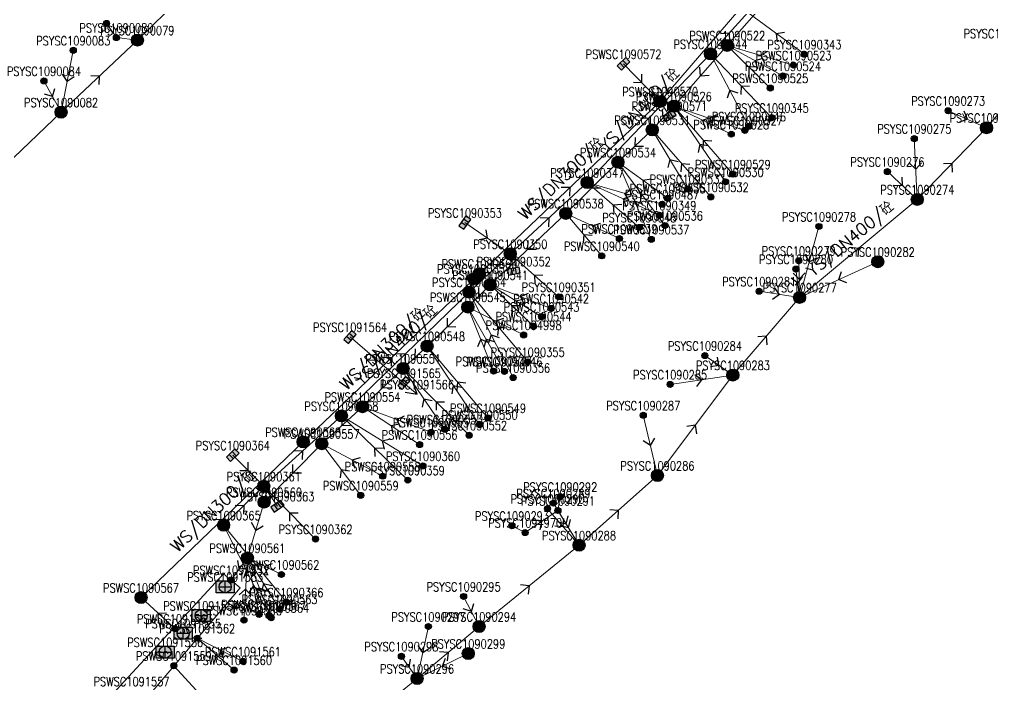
# Model space of a CAD drawing. Extents: x 3276 to 4026, y 1643 to 2176.
# Drawn here: x 3645.5 to 3726.6, y 1943.6 to 1999 of the extents above; entities that cross this region are included whole.
import ezdxf
from ezdxf.enums import TextEntityAlignment as Align

# ---------------------------------------------------------------- set-up
doc = ezdxf.new("R2010")
doc.units = 0
doc.linetypes.add('PLine1', pattern=[200, 100, 100])
doc.linetypes.add('PLine2', pattern=[200, 100, 100])
doc.layers.get('0').update_dxf_attribs({"linetype": 'CONTINUOUS'})
for name, color, linetype, true_color in [('WSANNEXE2', 7, 'CONTINUOUS', 0x7f0000), ('WSLINE', 7, 'CONTINUOUS', 0x7f0000), ('WSPOINT', 7, 'CONTINUOUS', 0x7f0000), ('WSPTEXT', 7, 'CONTINUOUS', 0x7f0000), ('WSUNDER', 7, 'CONTINUOUS', 0x7f0000), ('WSZYTEXT', 7, 'CONTINUOUS', 0x7f0000), ('YSANNEXE2', 7, 'CONTINUOUS', 0x7f0000), ('YSLINE', 7, 'CONTINUOUS', 0x7f0000), ('YSPOINT', 7, 'CONTINUOUS', 0x7f0000), ('YSPTEXT', 7, 'CONTINUOUS', 0x7f0000), ('YSZYTEXT', 7, 'CONTINUOUS', 0x7f0000)]:
    doc.layers.add(name, color=color, linetype=linetype, true_color=true_color)
doc.styles.add('bztxt', font='Romans.shx', dxfattribs={"bigfont": 'hztxt.shx'})
doc.styles.add('pltxt', font='romans.shx', dxfattribs={"width": 0.8, "height": 0.75, "bigfont": 'hztxt.shx'})

# ---------------------------------------------------------------- blocks, each defined once
blk = doc.blocks.new('4411')
blk.add_hatch(color=255).paths.add_polyline_path([(0.25, 0, 1), (-0.25, 0, 1)])
blk.add_circle((0, 0), 0.25)
blk = doc.blocks.new('4301')
blk.add_hatch(color=255).paths.add_polyline_path([(-0.5, 0, 1), (0.5, 0, 1)])
for p, q in [((-0.5, 0), (0.5, 0)), ((0, 0.5), (0, -0.5))]:
    blk.add_line(p, q)
blk.add_circle((0, 0), 0.5)
blk = doc.blocks.new('4323')
blk.add_hatch(color=256).paths.add_polyline_path([(-0.25, 0, 1), (0.25, 0, 1)])
blk.add_circle((0, 0), 0.25)
blk = doc.blocks.new('4414')
blk.add_hatch(color=255).paths.add_polyline_path([(0.25, 0, 1), (-0.25, 0, 1)])
blk.add_circle((0, 0), 0.25)
blk = doc.blocks.new('4308')
blk.add_hatch(color=255).paths.add_polyline_path([(-0.5, 0, 1), (0.5, 0, 1)])
for p, q in [((-0.5, 0), (0.5, 0)), ((0, 0.5), (0, -0.5))]:
    blk.add_line(p, q)
blk.add_circle((0, 0), 0.5)
blk = doc.blocks.new('4406')
blk.add_hatch(color=256).paths.add_polyline_path([(-0.25, 0, 1), (0.25, 0, 1)])
blk.add_circle((0, 0), 0.25)
blk = doc.blocks.new('4302')
blk.add_hatch(color=255).paths.add_polyline_path([(-0.25, 0.5), (-0.25, -0.5), (0.25, -0.5), (0.25, 0.5)])
for p, q in [((-0.25, 0.1665), (0.25, 0.1665)), ((-0.25, -0.1665), (0.25, -0.1665))]:
    blk.add_line(p, q)
blk.add_lwpolyline([(0.25, -0.5), (0.25, 0.5), (-0.25, 0.5), (-0.25, -0.5)], close=True)
blk = doc.blocks.new('4403')
for p, q in [((0, 0), (-0.866, 0.5)), ((-0.866, -0.5), (0, 0))]:
    blk.add_line(p, q)
blk = doc.blocks.new('4415')
blk.add_hatch(color=255).paths.add_polyline_path([(0.25, 0, 1), (-0.25, 0, 1)])
blk.add_circle((0, 0), 0.25)
blk = doc.blocks.new('4317')
blk.add_hatch(color=255).paths.add_polyline_path([(0.75, 0.5), (-0.75, 0.5), (-0.75, -0.5), (0.75, -0.5)])
blk.add_lwpolyline([(-0.75, 0.5), (0.75, 0.5), (0.75, -0.5), (-0.75, -0.5)], close=True)
for points in [[(-0.5, 0), (0.5, 0)], [(0, -0.5), (0, 0.5)]]:
    blk.add_lwpolyline(points)
blk.add_circle((0, 0), 0.5)
blk = doc.blocks.new('lx')
for q in [(-0.5, 0.5), (-0.5, -0.5)]:
    blk.add_line((0, 0), q)

msp = doc.modelspace()

# ---------------------------------------------------------------- linework, layer by layer
at = {"layer": 'WSLINE', "linetype": 'PLine1', "lineweight": 20, "ltscale": 0.5}
for p, q in [((3698.899, 1992.207, 1890.61), (3717.702, 2014.026, 1890.59)), ((3711.587, 2004.996, 1891.04), (3704.488, 1996.877, 1891.03)), ((3704.488, 1996.877, 1891.03), (3700.036, 1991.814, 1891)), ((3710.007, 1995.231, 1891.27), (3704.488, 1996.877, 1891.13)), ((3709.13, 1994.33, 1891.25), (3704.488, 1996.877, 1891.09)), ((3708.073, 1993.325, 1891.16), (3704.488, 1996.877, 1891.01)), ((3695.853, 1995.33, 1891.64), (3698.899, 1992.207, 1891.48)), ((3683.847, 1977.857, 1890.56), (3698.899, 1992.207, 1890.62)), ((3700.036, 1991.814, 1891), (3698.24, 1989.835, 1890.92)), ((3699.67, 1991.003, 1891.5), (3698.899, 1992.207, 1891.4)), ((3705.957, 1989.792, 1891.3), (3700.036, 1991.814, 1891.16)), ((3704.823, 1989.482, 1891.26), (3700.036, 1991.814, 1891.12)), ((3704.947, 1986.151, 1891.26), (3700.036, 1991.814, 1891.12)), ((3704.354, 1985.507, 1891.22), (3700.036, 1991.814, 1891.09)), ((3698.24, 1989.835, 1890.92), (3695.387, 1987.142, 1890.93)), ((3703.117, 1984.245, 1891.13), (3698.24, 1989.835, 1890.92)), ((3701.183, 1984.915, 1891.17), (3698.24, 1989.835, 1890.95)), ((3695.387, 1987.142, 1890.91), (3691.036, 1982.882, 1890.97)), ((3699.529, 1984.137, 1891.19), (3695.387, 1987.142, 1891.01)), ((3699.297, 1981.871, 1891.45), (3695.387, 1987.142, 1891.28)), ((3698.163, 1980.712, 1891.18), (3695.387, 1987.142, 1891.02)), ((3691.036, 1982.882, 1890.95), (3684.736, 1976.929, 1890.91)), ((3695.504, 1980.782, 1891.2), (3691.036, 1982.882, 1891.09)), ((3694.034, 1979.339, 1891.28), (3691.036, 1982.882, 1891.15)), ((3669.164, 1963.844, 1890.57), (3683.847, 1977.857, 1890.56)), ((3684.736, 1976.929, 1890.89), (3682.879, 1975.079, 1890.82)), ((3689.822, 1974.968, 1891.09), (3684.736, 1976.929, 1891)), ((3689.023, 1974.273, 1891.18), (3684.736, 1976.929, 1891.06)), ((3688.352, 1973.474, 1891.23), (3684.736, 1976.929, 1891.11)), ((3682.879, 1975.079, 1890.83), (3679.479, 1971.827, 1890.73)), ((3685.929, 1969.714, 1891.14), (3682.879, 1975.079, 1890.97)), ((3685.027, 1969.74, 1891.11), (3682.879, 1975.079, 1890.96)), ((3687.528, 1972.753, 1891.24), (3682.879, 1975.079, 1891.08)), ((3679.479, 1971.827, 1890.74), (3677.489, 1969.961, 1890.75)), ((3684.558, 1965.839, 1891.22), (3679.479, 1971.827, 1890.96)), ((3683.862, 1965.272, 1891.26), (3679.479, 1971.827, 1890.96)), ((3677.489, 1969.961, 1890.74), (3674.105, 1966.776, 1890.73)), ((3682.986, 1964.397, 1891.27), (3677.489, 1969.961, 1891.02)), ((3680.95, 1964.886, 1891.32), (3677.489, 1969.961, 1891.08)), ((3674.105, 1966.776, 1890.74), (3670.708, 1963.692, 1890.75)), ((3679.813, 1964.649, 1891.33), (3674.105, 1966.776, 1891.1)), ((3678.86, 1963.619, 1891.33), (3674.105, 1966.776, 1891.11)), ((3655.655, 1950.876, 1890.55), (3669.164, 1963.844, 1890.56)), ((3670.708, 1963.692, 1890.76), (3665.902, 1958.827, 1890.74)), ((3675.788, 1960.982, 1891.22), (3670.708, 1963.692, 1891.03)), ((3673.958, 1959.385, 1891.22), (3670.708, 1963.692, 1891.05)), ((3665.902, 1958.827, 1890.73), (3664.512, 1954.174, 1890.67)), ((3664.512, 1954.174, 1890.65), (3663.153, 1952.343, 1890.38)), ((3664.231, 1948.987, 1891.19), (3664.512, 1954.174, 1891.11)), ((3667.35, 1952.798, 1891.28), (3664.512, 1954.174, 1891.2)), ((3667.195, 1949.914, 1891.12), (3664.512, 1954.174, 1891.01)), ((3666.499, 1949.193, 1891.08), (3664.512, 1954.174, 1891.01)), ((3665.494, 1949.476, 1891.23), (3664.512, 1954.174, 1891.14)), ((3658.477, 1948.287, 1890.6), (3655.655, 1950.876, 1890.54)), ((3663.403, 1944.834, 1891.37), (3660.335, 1947.49, 1891.26)), ((3664.15, 1945.555, 1891.42), (3660.335, 1947.49, 1891.3)), ((3676.026, 1925.933, 1890.79), (3658.394, 1945.194, 1890.54))]:
    msp.add_line(p, q, dxfattribs=at)
at = {"layer": 'WSUNDER', "linetype": 'PLine2', "lineweight": 9, "ltscale": 0.5, "elevation": 1891.641}
msp.add_lwpolyline([(3652.969, 1942.49), (3654.795, 1940.932), (3663.918, 1951.677), (3662.531, 1952.856)], close=True, dxfattribs=at)
at = {"layer": 'YSLINE', "linetype": 'PLine1', "lineweight": 20, "ltscale": 0.5}
for p, q in [((3655.354, 1997.316, 1891.02), (3662.945, 2004.738, 1890.96)), ((3703.091, 1996.159, 1890.67), (3706.192, 1999.612, 1890.67)), ((3710.912, 1996.135, 1891.42), (3706.192, 1999.612, 1891.32)), ((3652.785, 1998.711, 1892.06), (3653.607, 1997.524, 1891.51)), ((3648.996, 1991.313, 1891.06), (3655.354, 1997.316, 1891.03)), ((3653.607, 1997.524, 1891.51), (3655.354, 1997.316, 1891.57)), ((3650.012, 1996.459, 1891.78), (3648.996, 1991.313, 1891.26)), ((3726.083, 1990.013, 1890.81), (3731.811, 1996.74, 1890.74)), ((3692.819, 1985.447, 1890.65), (3703.091, 1996.159, 1890.68)), ((3708.2, 1990.847, 1891.39), (3703.091, 1996.159, 1891.3)), ((3706.292, 1990.126, 1891.42), (3703.091, 1996.159, 1891.32)), ((3647.568, 1993.91, 1891.89), (3648.996, 1991.313, 1891.29)), ((3641.316, 1983.949, 1891.05), (3648.996, 1991.313, 1891.07)), ((3722.889, 1991.433, 1891.86), (3726.083, 1990.013, 1891.39)), ((3720.319, 1984.042, 1890.79), (3726.083, 1990.013, 1890.8)), ((3720.068, 1989.112, 1891.74), (3720.319, 1984.042, 1891.31)), ((3717.828, 1986.359, 1891.79), (3720.319, 1984.042, 1891.36)), ((3686.418, 1979.509, 1890.67), (3692.819, 1985.447, 1890.67)), ((3697.158, 1981.716, 1891.39), (3692.819, 1985.447, 1891.28)), ((3698.833, 1982.721, 1891.32), (3692.819, 1985.447, 1891.2)), ((3699.064, 1983.636, 1891.51), (3692.819, 1985.447, 1891.31)), ((3710.518, 1975.878, 1890.79), (3720.319, 1984.042, 1890.81)), ((3682.63, 1982.113, 1891.49), (3686.418, 1979.509, 1891.4)), ((3712.129, 1981.791, 1891.85), (3710.518, 1975.878, 1891.39)), ((3682.978, 1976.322, 1890.67), (3686.418, 1979.509, 1890.63)), ((3690.445, 1975.931, 1891.27), (3686.418, 1979.509, 1891.13)), ((3686.705, 1978.062, 1891.47), (3686.418, 1979.509, 1891.37)), ((3710.446, 1978.938, 1891.39), (3710.518, 1975.878, 1891.32)), ((3717.024, 1978.855, 1887.92), (3710.518, 1975.878, 1891.06)), ((3710.213, 1978.24, 1891.36), (3710.518, 1975.878, 1891.32)), ((3683.391, 1977.435, 1887.66), (3682.978, 1976.322, 1891.16)), ((3672.35, 1966.003, 1890.68), (3682.978, 1976.322, 1890.68)), ((3687.863, 1970.512, 1891.26), (3682.978, 1976.322, 1891.16)), ((3686.651, 1969.199, 1891.37), (3682.978, 1976.322, 1891.24)), ((3707.145, 1976.393, 1891.88), (3710.518, 1975.878, 1891.4)), ((3704.955, 1969.409, 1890.84), (3710.518, 1975.878, 1890.75)), ((3673.072, 1972.582, 1891.48), (3677.549, 1968.748, 1891.56)), ((3702.624, 1971.027, 1891.65), (3704.955, 1969.409, 1891.21)), ((3698.672, 1961.043, 1890.86), (3704.955, 1969.409, 1890.85)), ((3699.73, 1968.63, 1891.96), (3704.955, 1969.409, 1891.45)), ((3677.549, 1968.748, 1891.74), (3678.647, 1967.813, 1891.52)), ((3665.881, 1960.14, 1890.73), (3672.35, 1966.003, 1890.65)), ((3677.878, 1960.652, 1891.32), (3672.35, 1966.003, 1891.15)), ((3679.141, 1961.837, 1891.4), (3672.35, 1966.003, 1891.23)), ((3697.492, 1966.057, 1891.86), (3698.672, 1961.043, 1891.35)), ((3663.3, 1962.735, 1891.6), (3665.881, 1960.14, 1891.47)), ((3692.139, 1955.233, 1890.84), (3698.672, 1961.043, 1890.84)), ((3662.537, 1956.903, 1890.72), (3665.881, 1960.14, 1890.7)), ((3670.19, 1955.745, 1891.45), (3665.881, 1960.14, 1891.24)), ((3667.014, 1958.484, 1891.55), (3665.881, 1960.14, 1891.46)), ((3690.574, 1959.278, 1891.4), (3690.386, 1958.122, 1891.68)), ((3690.008, 1958.734, 1891.78), (3692.139, 1955.233, 1891.27)), ((3687.653, 1956.288, 1891.37), (3690.386, 1958.122, 1891.68)), ((3689.519, 1958.278, 1891.3), (3692.139, 1955.233, 1891.28)), ((3690.386, 1958.122, 1891.68), (3692.139, 1955.233, 1891.34)), ((3667.763, 1950.481, 1891.34), (3662.537, 1956.903, 1891.17)), ((3666.319, 1949.373, 1891.4), (3662.537, 1956.903, 1891.25)), ((3686.557, 1956.855, 1891.86), (3687.653, 1956.288, 1891.37)), ((3683.82, 1948.464, 1890.95), (3692.139, 1955.233, 1890.86)), ((3682.526, 1950.966, 1891.91), (3683.82, 1948.464, 1891.44)), ((3678.645, 1944.129, 1890.94), (3683.82, 1948.464, 1890.94)), ((3679.593, 1948.459, 1891.95), (3678.645, 1944.129, 1891.39)), ((3682.914, 1946.207, 1887.92), (3678.645, 1944.129, 1891.22)), ((3677.344, 1945.977, 1892.1), (3678.645, 1944.129, 1891.54)), ((3670.39, 1937.359, 1890.82), (3678.645, 1944.129, 1890.93))]:
    msp.add_line(p, q, dxfattribs=at)

# ---------------------------------------------------------------- block references
at = {"layer": 'WSANNEXE2', "linetype": 'PLine1'}
for p, rotation in [((3707.247, 1996.054, 1891.27), 163.4052224493485), ((3706.809, 1995.603, 1891.25), 151.2581849443058), ((3702.262, 1994.345, 1891.03), 228.6910138818739), ((3706.28, 1995.101, 1891.16), 135.2748856616025), ((3697.376, 1993.768, 1891.64), 314.3080354170901), ((3699.138, 1990.824, 1891), 227.7921228570546), ((3702.429, 1990.648, 1891.26), 154.0381920428135), ((3702.996, 1990.803, 1891.3), 161.1570204525685), ((3696.813, 1988.488, 1890.92), 223.3639489067182), ((3702.491, 1988.982, 1891.26), 130.9417416837249), ((3702.195, 1988.66, 1891.22), 124.4061138340002), ((3699.711, 1987.375, 1891.17), 120.8955333042673), ((3700.678, 1987.04, 1891.13), 131.1127546382504), ((3697.458, 1985.639, 1891.19), 144.049915229774), ((3691.373, 1985.032, 1890.56), 43.63548403952246), ((3693.211, 1985.012, 1890.91), 224.4110569212934), ((3697.342, 1984.506, 1891.45), 126.5771522391833), ((3696.775, 1983.927, 1891.18), 113.3594764200638), ((3693.27, 1981.832, 1891.2), 154.8374600478176), ((3692.535, 1981.11, 1891.28), 130.246676678827), ((3687.886, 1979.905, 1890.95), 223.3942946126357), ((3683.807, 1976.004, 1890.89), 224.9083732380116), ((3687.279, 1975.948, 1891.09), 158.9266515315762), ((3686.544, 1975.201, 1891.23), 136.3143858566028), ((3686.879, 1975.601, 1891.18), 148.2307378230365), ((3681.179, 1973.453, 1890.83), 223.7419194179413), ((3685.203, 1973.916, 1891.24), 153.4314626855201), ((3683.953, 1972.409, 1891.11), 111.9242780613165), ((3684.404, 1972.396, 1891.14), 119.6270213461774), ((3678.484, 1970.894, 1890.74), 223.1745737248631), ((3676.505, 1970.85, 1890.57), 43.66570582779008), ((3675.797, 1968.368, 1890.74), 223.2812695334308), ((3681.67, 1968.549, 1891.26), 123.7777794912738), ((3682.018, 1968.833, 1891.22), 130.3140878999598), ((3679.219, 1967.423, 1891.32), 124.3019875596731), ((3680.237, 1967.179, 1891.27), 134.6628641826991), ((3672.406, 1965.234, 1890.74), 222.2514178684345), ((3676.482, 1965.197, 1891.33), 146.4293010331826), ((3676.959, 1965.712, 1891.33), 159.5746042677348), ((3673.248, 1962.337, 1891.22), 151.9328501538803), ((3668.305, 1961.259, 1890.76), 225.3661403571527), ((3672.333, 1961.538, 1891.22), 127.0470348500381), ((3662.409, 1957.36, 1890.55), 43.83267658756252), ((3665.207, 1956.5, 1890.73), 253.3860946969042), ((3663.832, 1953.258, 1890.65), 233.4337475243376), ((3665.931, 1953.486, 1891.28), 154.1449969133884), ((3665.003, 1951.825, 1891.23), 101.8137703967598), ((3665.505, 1951.683, 1891.08), 111.7560731499393), ((3665.853, 1952.044, 1891.12), 122.2122261246166), ((3664.371, 1951.58, 1891.19), 86.90549664242907), ((3657.066, 1949.581, 1890.6), 137.4757837615224), ((3662.242, 1946.522, 1891.42), 153.1167721980835), ((3661.869, 1946.162, 1891.37), 139.1271625988204)]:
    msp.add_blockref('lx', p, dxfattribs=dict(at, rotation=rotation))
at = {"layer": 'WSPOINT', "linetype": 'PLine1'}
for name, p in [('4301', (3704.488, 1996.877, 1891.816)), ('4414', (3710.007, 1995.231, 1891.836)), ('4414', (3709.13, 1994.33, 1891.846)), ('4414', (3708.073, 1993.325, 1891.846)), ('4301', (3698.899, 1992.207, 1891.83)), ('4301', (3700.036, 1991.814, 1891.815)), ('4301', (3698.24, 1989.835, 1891.765)), ('4414', (3705.957, 1989.792, 1891.834)), ('4414', (3704.823, 1989.482, 1891.827)), ('4301', (3695.387, 1987.142, 1891.793)), ('4414', (3704.947, 1986.151, 1891.832)), ('4414', (3701.183, 1984.915, 1891.836)), ('4414', (3704.354, 1985.507, 1891.825)), ('4414', (3699.529, 1984.137, 1891.843)), ('4414', (3703.117, 1984.245, 1891.836)), ('4301', (3691.036, 1982.882, 1891.845)), ('4414', (3699.297, 1981.871, 1891.842)), ('4414', (3695.504, 1980.782, 1891.836)), ('4414', (3698.163, 1980.712, 1891.823)), ('4414', (3694.034, 1979.339, 1891.844)), ('4301', (3683.847, 1977.857, 1891.787)), ('4301', (3684.736, 1976.929, 1891.843)), ('4301', (3682.879, 1975.079, 1891.802)), ('4414', (3689.023, 1974.273, 1891.844)), ('4414', (3689.822, 1974.968, 1891.836)), ('4414', (3688.352, 1973.474, 1891.848)), ('4414', (3687.528, 1972.753, 1891.838)), ('4301', (3679.479, 1971.827, 1891.71)), ('4301', (3677.489, 1969.961, 1891.721)), ('4414', (3685.027, 1969.74, 1891.803)), ('4414', (3685.929, 1969.714, 1891.845)), ('4301', (3674.105, 1966.776, 1891.742)), ('4414', (3684.558, 1965.839, 1891.856)), ('4414', (3679.813, 1964.649, 1891.825)), ('4414', (3680.95, 1964.886, 1891.848)), ('4414', (3683.862, 1965.272, 1891.854)), ('4301', (3669.164, 1963.844, 1891.768)), ('4301', (3670.708, 1963.692, 1891.765)), ('4414', (3682.986, 1964.397, 1891.849)), ('4414', (3678.86, 1963.619, 1891.837)), ('4414', (3675.788, 1960.982, 1891.804)), ('4301', (3665.902, 1958.827, 1891.768)), ('4414', (3673.958, 1959.385, 1891.804)), ('4301', (3664.512, 1954.174, 1891.884)), ('4414', (3667.35, 1952.798, 1891.838)), ('4317', (3662.666, 1951.775, 1891.78)), ('4415', (3663.153, 1952.343, 1891.813)), ('4301', (3655.655, 1950.876, 1891.754)), ('4317', (3660.667, 1949.367, 1891.838)), ('4414', (3665.494, 1949.476, 1891.834)), ('4414', (3666.499, 1949.193, 1891.834)), ('4414', (3667.195, 1949.914, 1891.854)), ('4414', (3664.231, 1948.987, 1891.833)), ('4415', (3658.477, 1948.287, 1891.753)), ('4317', (3659.167, 1947.895, 1891.752)), ('4415', (3660.335, 1947.49, 1891.92)), ('4317', (3657.67, 1946.331, 1891.744)), ('4415', (3658.394, 1945.194, 1891.836)), ('4414', (3664.15, 1945.555, 1891.835)), ('4414', (3663.403, 1944.834, 1891.823))]:
    msp.add_blockref(name, p, dxfattribs=at)
for p, rotation in [((3695.853, 1995.33, 1891.86), 134.3080354170901), ((3699.67, 1991.003, 1891.805), 302.6431283214836)]:
    msp.add_blockref('4302', p, dxfattribs=dict(at, rotation=rotation))
at = {"layer": 'YSANNEXE2', "linetype": 'PLine1'}
for p, rotation in [((3704.641, 1997.885, 1890.67), 48.07780978916038), ((3708.552, 1997.873, 1891.42), 143.6332675427859), ((3649.504, 1993.886, 1891.78), 258.8505195566017), ((3652.175, 1994.314, 1891.06), 43.35814769499675), ((3648.282, 1992.611, 1891.89), 298.8268753403262), ((3704.691, 1993.142, 1891.42), 117.9582962064945), ((3705.645, 1993.503, 1891.39), 133.8938873813885), ((3697.955, 1990.803, 1890.65), 46.20462556889469), ((3724.486, 1990.723, 1891.86), 336.0556062534366), ((3720.193, 1986.577, 1891.74), 272.8543199806933), ((3723.201, 1987.027, 1890.79), 46.01395558399631), ((3719.073, 1985.2, 1891.79), 317.0959676536983), ((3695.826, 1984.084, 1891.32), 155.627831560092), ((3695.941, 1984.541, 1891.51), 163.840331962469), ((3694.988, 1983.581, 1891.39), 139.3188298611316), ((3689.618, 1982.478, 1890.67), 42.85423791484917), ((3684.524, 1980.811, 1891.49), 325.5180211843847), ((3715.418, 1979.96, 1890.79), 39.79642506539977), ((3711.323, 1978.834, 1891.85), 254.7784065961723), ((3684.698, 1977.915, 1890.67), 42.81682569462764), ((3688.431, 1977.72, 1891.27), 138.3890197794728), ((3710.482, 1977.408, 1891.39), 271.3678751438815), ((3713.771, 1977.366, 1887.92), 204.6028424056137), ((3683.184, 1976.878, 1887.66), 249.660050954327), ((3710.365, 1977.059, 1891.36), 277.3781976051427), ((3708.831, 1976.135, 1891.88), 351.3448266542298), ((3685.42, 1973.417, 1891.26), 130.0664257419499), ((3684.814, 1972.76, 1891.37), 117.2866929513639), ((3707.736, 1972.643, 1890.84), 49.30983204862812), ((3675.31, 1970.665, 1891.48), 319.4475386374096), ((3677.664, 1971.162, 1890.68), 44.15811420686368), ((3703.789, 1970.218, 1891.65), 325.2585648346044), ((3702.342, 1969.019, 1891.96), 8.480442564598988), ((3701.813, 1965.226, 1890.86), 53.0967747750484), ((3675.745, 1963.92, 1891.4), 148.4835281741337), ((3698.082, 1963.55, 1891.86), 283.2639316628578), ((3669.115, 1963.071, 1890.73), 42.18983031498509), ((3675.114, 1963.327, 1891.32), 135.942126041258), ((3664.59, 1961.437, 1891.6), 314.8682191739762), ((3666.447, 1959.312, 1891.55), 124.3882663075614), ((3664.209, 1958.521, 1890.72), 44.07176030256804), ((3668.035, 1957.942, 1891.45), 134.4438092164768), ((3695.405, 1958.138, 1890.84), 41.65075735934187), ((3689.019, 1957.205, 1891.37), 33.86637521946992), ((3691.073, 1956.983, 1891.78), 301.3503699401503), ((3690.829, 1956.755, 1891.3), 310.7324767838985), ((3691.262, 1956.677, 1891.68), 301.2709114083579), ((3665.15, 1953.692, 1891.34), 129.1470086224701), ((3664.428, 1953.138, 1891.4), 116.6770340715561), ((3687.979, 1951.848, 1890.95), 39.13742632472415), ((3683.173, 1949.715, 1891.91), 297.3692868214744), ((3679.119, 1946.294, 1891.95), 257.6696317721694), ((3681.232, 1946.296, 1890.94), 39.95521698096), ((3677.994, 1945.053, 1892.1), 305.1681887981529), ((3680.779, 1945.168, 1887.92), 205.9703710931564)]:
    msp.add_blockref('lx', p, dxfattribs=dict(at, rotation=rotation))
at = {"layer": 'YSPOINT', "linetype": 'PLine1'}
for name, p in [('4323', (3652.785, 1998.711, 1892.367)), ('4411', (3653.607, 1997.524, 1891.852)), ('4301', (3655.354, 1997.316, 1891.96)), ('4414', (3650.012, 1996.459, 1892.298)), ('4301', (3703.091, 1996.159, 1891.861)), ('4323', (3710.912, 1996.135, 1891.836)), ('4323', (3647.568, 1993.91, 1892.371)), ('4301', (3648.996, 1991.313, 1891.951)), ('4323', (3722.889, 1991.433, 1892.345)), ('4323', (3708.2, 1990.847, 1891.826)), ('4414', (3706.292, 1990.126, 1891.847)), ('4301', (3726.083, 1990.013, 1891.991)), ('4414', (3720.068, 1989.112, 1892.322)), ('4301', (3692.819, 1985.447, 1891.827)), ('4323', (3717.828, 1986.359, 1892.333)), ('4301', (3720.319, 1984.042, 1892.014)), ('4414', (3699.064, 1983.636, 1891.89)), ('4414', (3698.833, 1982.721, 1891.835)), ('4323', (3697.158, 1981.716, 1891.835)), ('4414', (3712.129, 1981.791, 1892.337)), ('4301', (3686.418, 1979.509, 1891.8)), ('4323', (3710.446, 1978.938, 1891.894)), ('4308', (3717.024, 1978.855, 1892.017)), ('4308', (3683.391, 1977.435, 1891.816)), ('4323', (3710.213, 1978.24, 1891.891)), ('4301', (3682.978, 1976.322, 1891.825)), ('4323', (3690.445, 1975.931, 1891.842)), ('4414', (3707.145, 1976.393, 1892.321)), ('4301', (3710.518, 1975.878, 1891.963)), ('4323', (3702.624, 1971.027, 1892.342)), ('4323', (3687.863, 1970.512, 1891.802)), ('4301', (3704.955, 1969.409, 1891.906)), ('4414', (3686.651, 1969.199, 1891.834)), ('4414', (3699.73, 1968.63, 1892.338)), ('4301', (3672.35, 1966.003, 1891.777)), ('4323', (3697.492, 1966.057, 1892.363)), ('4414', (3679.141, 1961.837, 1891.826)), ('4301', (3698.672, 1961.043, 1891.977)), ('4323', (3677.878, 1960.652, 1891.827)), ('4301', (3665.881, 1960.14, 1891.78)), ('4414', (3690.574, 1959.278, 1891.87)), ('4323', (3689.519, 1958.278, 1891.84)), ('4323', (3690.008, 1958.734, 1892.344)), ('4406', (3690.386, 1958.122, 1892.232)), ('4301', (3662.537, 1956.903, 1891.796)), ('4414', (3686.557, 1956.855, 1892.24)), ('4323', (3670.19, 1955.745, 1891.867)), ('4411', (3687.653, 1956.288, 1891.85)), ('4301', (3692.139, 1955.233, 1891.946)), ('4323', (3682.526, 1950.966, 1892.329)), ('4323', (3667.763, 1950.481, 1891.838)), ('4414', (3666.319, 1949.373, 1891.838)), ('4414', (3679.593, 1948.459, 1892.361)), ('4301', (3683.82, 1948.464, 1891.97)), ('4323', (3677.344, 1945.977, 1892.361)), ('4308', (3682.914, 1946.207, 1891.898)), ('4301', (3678.645, 1944.129, 1891.923))]:
    msp.add_blockref(name, p, dxfattribs=at)
for name, p, rotation in [('4302', (3682.63, 1982.113, 1891.801), 145.5180211843847), ('4302', (3686.705, 1978.062, 1891.805), 281.2259833306017), ('4302', (3673.072, 1972.582, 1891.777), 139.4475386374096), ('4302', (3677.549, 1968.748, 1891.86), 139.6075434210941), ('4403', (3678.647, 1967.813, 1891.899), 319.6075434210941), ('4302', (3663.3, 1962.735, 1891.807), 134.8682191739761), ('4302', (3667.014, 1958.484, 1891.762), 304.3882663075614)]:
    msp.add_blockref(name, p, dxfattribs=dict(at, rotation=rotation))

# ---------------------------------------------------------------- texts
at = {"layer": 'WSPTEXT', "linetype": 'PLine1', "style": 'pltxt', "width": 0.8}
for s, p in [('PSWSC1090522', (3704.488, 1997.677, 1891.816)), ('PSWSC1090572', (3695.853, 1996.13, 1891.86)), ('PSWSC1090523', (3710.007, 1996.031, 1891.836)), ('PSWSC1090524', (3709.13, 1995.13, 1891.846)), ('PSWSC1090525', (3708.073, 1994.125, 1891.846)), ('PSWSC1090570', (3698.899, 1993.007, 1891.83)), ('PSWSC1090526', (3700.036, 1992.614, 1891.815)), ('PSWSC1090571', (3699.67, 1991.803, 1891.805)), ('PSWSC1090531', (3698.24, 1990.635, 1891.765)), ('PSWSC1090527', (3705.957, 1990.592, 1891.834)), ('PSWSC1090528', (3704.823, 1990.282, 1891.827)), ('PSWSC1090534', (3695.387, 1987.942, 1891.793)), ('PSWSC1090530', (3704.354, 1986.307, 1891.825)), ('PSWSC1090529', (3704.947, 1986.951, 1891.832)), ('PSWSC1090533', (3701.183, 1985.715, 1891.836)), ('PSWSC1090535', (3699.529, 1984.937, 1891.843)), ('PSWSC1090532', (3703.117, 1985.045, 1891.836)), ('PSWSC1090538', (3691.036, 1983.682, 1891.845)), ('PSWSC1090536', (3699.297, 1982.671, 1891.842)), ('PSWSC1090539', (3695.504, 1981.582, 1891.836)), ('PSWSC1090537', (3698.163, 1981.512, 1891.823)), ('PSWSC1090540', (3694.034, 1980.139, 1891.844)), ('PSWSC1090569', (3683.847, 1978.657, 1891.787)), ('PSWSC1090541', (3684.736, 1977.729, 1891.843)), ('PSWSC1090545', (3682.879, 1975.879, 1891.802)), ('PSWSC1090542', (3689.822, 1975.768, 1891.836)), ('PSWSC1090543', (3689.023, 1975.073, 1891.844)), ('PSWSC1090544', (3688.352, 1974.274, 1891.848)), ('PSWSC1094998', (3687.528, 1973.553, 1891.838)), ('PSWSC1090548', (3679.479, 1972.627, 1891.71)), ('PSWSC1090551', (3677.489, 1970.761, 1891.721)), ('PSWSC1090547', (3685.027, 1970.54, 1891.803)), ('PSWSC1090546', (3685.929, 1970.514, 1891.845)), ('PSWSC1090554', (3674.105, 1967.576, 1891.742)), ('PSWSC1090550', (3683.862, 1966.072, 1891.854)), ('PSWSC1090549', (3684.558, 1966.639, 1891.856)), ('PSWSC1090555', (3679.813, 1965.449, 1891.825)), ('PSWSC1090553', (3680.95, 1965.686, 1891.848)), ('PSWSC1090568', (3669.164, 1964.644, 1891.768)), ('PSWSC1090557', (3670.708, 1964.492, 1891.765)), ('PSWSC1090556', (3678.86, 1964.419, 1891.837)), ('PSWSC1090552', (3682.986, 1965.197, 1891.849)), ('PSWSC1090558', (3675.788, 1961.782, 1891.804)), ('PSWSC1090560', (3665.902, 1959.627, 1891.768)), ('PSWSC1090559', (3673.958, 1960.185, 1891.804)), ('PSWSC1090561', (3664.512, 1954.974, 1891.884)), ('PSWSC1091552', (3663.153, 1953.143, 1891.813)), ('PSWSC1090562', (3667.35, 1953.598, 1891.838)), ('PSWSC1091553', (3662.666, 1952.575, 1891.78)), ('PSWSC1090567', (3655.655, 1951.676, 1891.754)), ('PSWSC1090563', (3667.195, 1950.714, 1891.854)), ('PSWSC1091554', (3660.667, 1950.167, 1891.838)), ('PSWSC1090565', (3665.494, 1950.276, 1891.834)), ('PSWSC1090564', (3666.499, 1949.993, 1891.834)), ('PSWSC1091563', (3658.477, 1949.087, 1891.753)), ('PSWSC1090566', (3664.231, 1949.787, 1891.833)), ('PSWSC1091555', (3659.167, 1948.695, 1891.752)), ('PSWSC1091562', (3660.335, 1948.29, 1891.92)), ('PSWSC1091556', (3657.67, 1947.131, 1891.744)), ('PSWSC1091559', (3658.394, 1945.994, 1891.836)), ('PSWSC1091561', (3664.15, 1946.355, 1891.835)), ('PSWSC1091560', (3663.403, 1945.634, 1891.823)), ('PSWSC1091557', (3654.865, 1943.874, 1891.65))]:
    msp.add_text(s, height=0.75, dxfattribs=at).set_placement(p, align=Align.MIDDLE_CENTER)
at = {"layer": 'WSZYTEXT', "linetype": 'PLine1', "style": 'bztxt'}
for rotation, p in [(43.63548, (3690.683, 1985.755)), (43.66571, (3675.815, 1971.574)), (43.83268, (3661.717, 1958.081))]:
    msp.add_text('WS/DN300/砼', height=1, rotation=rotation, dxfattribs=at).set_placement(p, align=Align.MIDDLE)
at = {"layer": 'YSPTEXT', "linetype": 'PLine1', "style": 'pltxt', "width": 0.8}
for s, p in [('PSYSC1090080', (3653.607, 1998.324, 1891.852)), ('PSYSC1090079', (3655.354, 1998.116, 1891.96)), ('PSYSC1090271', (3727.254, 1997.847, 1892.342)), ('PSYSC1090083', (3650.012, 1997.259, 1892.298)), ('PSYSC1090344', (3703.091, 1996.959, 1891.861)), ('PSYSC1090343', (3710.912, 1996.935, 1891.836)), ('PSYSC1090084', (3647.568, 1994.71, 1892.371)), ('PSYSC1090082', (3648.996, 1992.113, 1891.951)), ('PSYSC1090273', (3722.889, 1992.233, 1892.345)), ('PSYSC1090345', (3708.2, 1991.647, 1891.826)), ('PSYSC1090346', (3706.292, 1990.926, 1891.847)), ('PSYSC1090272', (3726.083, 1990.813, 1891.991)), ('PSYSC1090275', (3720.068, 1989.912, 1892.322)), ('PSYSC1090276', (3717.828, 1987.159, 1892.333)), ('PSYSC1090347', (3692.819, 1986.247, 1891.827)), ('PSYSC1090274', (3720.319, 1984.842, 1892.014)), ('PSYSC1090487', (3699.064, 1984.436, 1891.89)), ('PSYSC1090349', (3698.833, 1983.521, 1891.835)), ('PSYSC1090353', (3682.63, 1982.913, 1891.801)), ('PSYSC1090348', (3697.158, 1982.516, 1891.835)), ('PSYSC1090278', (3712.129, 1982.591, 1892.337)), ('PSYSC1090350', (3686.418, 1980.309, 1891.8)), ('PSYSC1090280', (3710.213, 1979.04, 1891.891)), ('PSYSC1090279', (3710.446, 1979.738, 1891.894)), ('PSYSC1090282', (3717.024, 1979.655, 1892.017)), ('PSYSC1090357', (3683.391, 1978.235, 1891.816)), ('PSYSC1090352', (3686.705, 1978.862, 1891.805)), ('PSYSC1090354', (3682.978, 1977.122, 1891.825)), ('PSYSC1090351', (3690.445, 1976.731, 1891.842)), ('PSYSC1090281', (3707.145, 1977.193, 1892.321)), ('PSYSC1090277', (3710.518, 1976.678, 1891.963)), ('PSYSC1091564', (3673.072, 1973.382, 1891.777)), ('PSYSC1090284', (3702.624, 1971.827, 1892.342)), ('PSYSC1090355', (3687.863, 1971.312, 1891.802)), ('PSYSC1090283', (3704.955, 1970.209, 1891.906)), ('PSYSC1091565', (3677.549, 1969.548, 1891.86)), ('PSYSC1090356', (3686.651, 1969.999, 1891.834)), ('PSYSC1090285', (3699.73, 1969.43, 1892.338)), ('PSYSC1091566', (3678.647, 1968.613, 1891.899)), ('PSYSC1090287', (3697.492, 1966.857, 1892.363)), ('PSYSC1090358', (3672.35, 1966.803, 1891.777)), ('PSYSC1090364', (3663.3, 1963.535, 1891.807)), ('PSYSC1090360', (3679.141, 1962.637, 1891.826)), ('PSYSC1090359', (3677.878, 1961.452, 1891.827)), ('PSYSC1090286', (3698.672, 1961.843, 1891.977)), ('PSYSC1090361', (3665.881, 1960.94, 1891.78)), ('PSYSC1090289', (3690.008, 1959.534, 1892.344)), ('PSYSC1090292', (3690.574, 1960.078, 1891.87)), ('PSYSC1090363', (3667.014, 1959.284, 1891.762)), ('PSYSC1090290', (3689.519, 1959.078, 1891.84)), ('PSYSC1090291', (3690.386, 1958.922, 1892.232)), ('PSYSC1090365', (3662.537, 1957.703, 1891.796)), ('PSYSC1090293', (3686.557, 1957.655, 1892.24)), ('PSYSC1090362', (3670.19, 1956.545, 1891.867)), ('PSYSC1094970', (3687.653, 1957.088, 1891.85)), ('PSYSC1090288', (3692.139, 1956.033, 1891.946)), ('PSYSC1090295', (3682.526, 1951.766, 1892.329)), ('PSYSC1090366', (3667.763, 1951.281, 1891.838)), ('PSYSC1090367', (3666.319, 1950.173, 1891.838)), ('PSYSC1090297', (3679.593, 1949.259, 1892.361)), ('PSYSC1090294', (3683.82, 1949.264, 1891.97)), ('PSYSC1090298', (3677.344, 1946.777, 1892.361)), ('PSYSC1090299', (3682.914, 1947.007, 1891.898)), ('PSYSC1090296', (3678.645, 1944.929, 1891.923))]:
    msp.add_text(s, height=0.75, dxfattribs=at).set_placement(p, align=Align.MIDDLE_CENTER)
at = {"layer": 'YSZYTEXT', "linetype": 'PLine1', "style": 'bztxt'}
for rotation, p in [(46.20463, (3697.233, 1991.495)), (39.79643, (3714.778, 1980.728)), (44.15811, (3676.967, 1971.88))]:
    msp.add_text('YS/DN400/砼', height=1, rotation=rotation, dxfattribs=at).set_placement(p, align=Align.MIDDLE)

doc.saveas('drawing.dxf')
